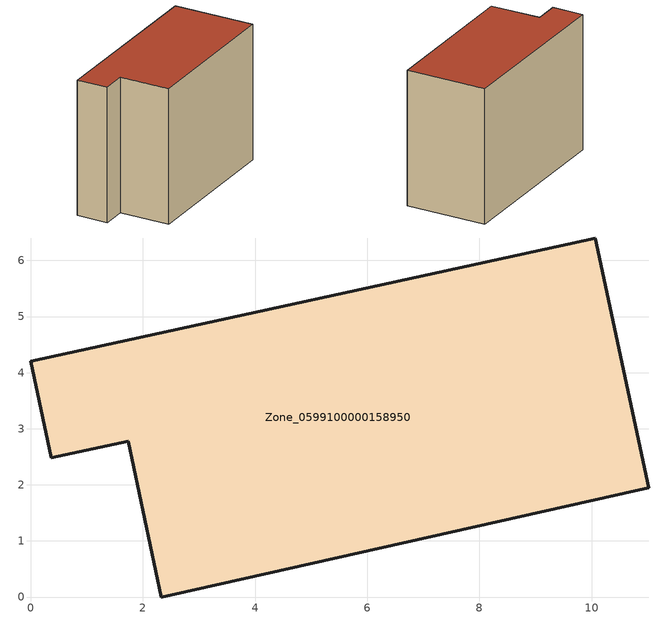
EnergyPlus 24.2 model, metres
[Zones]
Zone_0599100000158950
 floor ground (C_G): 1.74,2.78 0.37,2.48 0,4.2 10.06,6.4 11.02,1.95 2.33,0 z0
 wall outside (C_F): 10.06,6.4 0,4.2 0.37,2.48 1.74,2.78 2.33,0 11.02,1.95 10.06,6.4 z0:7.64
 roof outside (C_R): 2.33,0 11.02,1.95 10.06,6.4 0,4.2 0.37,2.48 1.74,2.78 z7.64
[BUILDING]
Pand.0599100000158950: North Axis=0; Terrain=City; Loads Convergence Tolerance Value=0.04; Temperature Convergence Tolerance Value=0.4; Solar Distribution=FullExterior; Maximum Number of Warmup Days=25; Minimum Number of Warmup Days=1
[Site:Location]
Rotterdam.The.Hague.AP_ZH_NLD Design_Conditions: Latitude=51.96; Longitude=4.45; Time Zone=1; Elevation=-4.5
[SITE:GROUNDTEMPERATURE:BUILDINGSURFACE]
18, 18, 18, 18, 18, 18, 18, 18, 18, 18, 18, 18
[MATERIAL] Thermal Absorptance=0.9; Solar Absorptance=0.7; Visible Absorptance=0.7
Name | Roughness | Thickness | Conductivity | Density | Specific Heat
G.TI.1946 | MediumSmooth | 0.15 | 1 | 540 | 1210
F.TI.1946 | Rough | 0.3 | 0.857143 | 1920 | 840
R.TI.1946 | MediumRough | 0.2 | 0.1 | 1500 | 1000
[CONSTRUCTION]
C_G: G.TI.1946
C_F: F.TI.1946
C_R: R.TI.1946
[ZONE]
Zone_0599100000158950: Type=1; Multiplier=1; Ceiling Height=Autocalculate; Volume=Autocalculate; Floor Area=autocalculate; Part of Total Floor Area=Yes
[ZONEINFILTRATION:DESIGNFLOWRATE]
Infil_Zone_0599100000158950: Zone or ZoneList or Space or SpaceList=Zone_0599100000158950; Schedule=AlwaysOn; Design Flow Rate Calculation Method=Flow/Area; Flow Rate per Floor Area=0.003; Constant Term Coefficient=1; Temperature Term Coefficient=0; Velocity Term Coefficient=0; Velocity Squared Term Coefficient=0
[HVACTEMPLATE:ZONE:IDEALLOADSAIRSYSTEM]
Zone_0599100000158950: Maximum Heating Supply Air Temperature=50; Minimum Cooling Supply Air Temperature=13; Maximum Heating Supply Air Humidity Ratio=0.0156; Minimum Cooling Supply Air Humidity Ratio=0.0077; Heating Limit=NoLimit; Cooling Limit=NoLimit; Dehumidification Control Type=ConstantSensibleHeatRatio; Cooling Sensible Heat Ratio=0.7; Dehumidification Setpoint=60; Humidification Control Type=None; Humidification Setpoint=30; Outdoor Air Method=None; Outdoor Air Flow Rate per Person=0.00944; Outdoor Air Flow Rate per Zone Floor Area=0; Outdoor Air Flow Rate per Zone=0; Demand Controlled Ventilation Type=None; Outdoor Air Economizer Type=NoEconomizer; Heat Recovery Type=None; Sensible Heat Recovery Effectiveness=0.7; Latent Heat Recovery Effectiveness=0.65
[ZONECONTROL:THERMOSTAT]
ThermostatControl_Zone_0599100000158950: Zone or ZoneList=Zone_0599100000158950; Control Type Schedule=DualSetpointControlType; Control 1=Thermostat_Zone_0599100000158950; Temperature Difference Between Cutout And Setpoint=0
[THERMOSTATSETPOINT:DUALSETPOINT]
Thermostat_Zone_0599100000158950: Heating Setpoint Temperature Schedule=HeatingSetpoint_Zone_0599100000158950; Cooling Setpoint Temperature Schedule=CoolingSetpoint_Zone_0599100000158950
[SCHEDULE:COMPACT]
HeatingSetpoint_Zone_0599100000158950: Through: 12/31, For: AllDays, Until: 24:00, 21
CoolingSetpoint_Zone_0599100000158950: Through: 12/31, For: AllDays, Until: 24:00, 24
DualSetpointControlType: Through: 12/31, For: AllDays, Until: 24:00, 4
AlwaysOn: Through: 12/31, For: AllDays, Until: 24:00, 1
